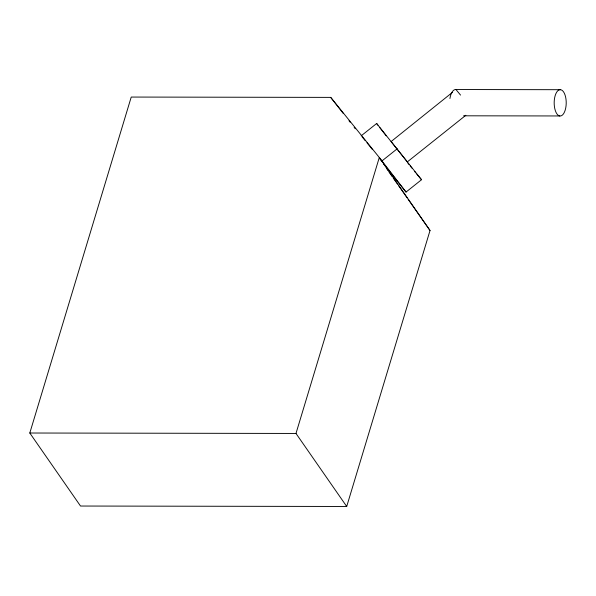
<?xml version="1.0" encoding="UTF-8"?>
<svg xmlns="http://www.w3.org/2000/svg" width="596" height="596" viewBox="0 0 596 596"><rect width="100%" height="100%" fill="white"/><g stroke="black" fill="none" stroke-linecap="round" stroke-linejoin="round"><path stroke-width="0.89" d="M29.8 433.016L131.232 97.059L330.705 97.386L379.302 157.486L430.029 230.503L346.708 506.473L80.52 506.034L29.8 433.016L295.988 433.448L346.708 506.473M295.988 433.448L379.302 157.486L406.032 192.068L421.528 179.724L376.657 123.491L361.161 135.836M452.379 92.41L391.073 141.587M397.219 148.784L381.723 161.129L379.428 158.26M407.292 161.918L465.848 115.266M560.56 89.698A13.149 6.012 -89.9 0 0 554.809 108.74A13.149 6.012 -89.9 0 0 565.217 110.059A13.149 6.012 -89.9 0 0 560.56 89.698L456 89.527A13.149 6.012 -89.9 0 0 449.928 98.526M463.599 115.803L559.83 115.959M421.528 179.724L416.805 174.136M406.032 192.068L383.6 163.952M362.04 136.775L365.348 140.783M391.348 141.841L405.265 159.251M414.645 171.469L415.732 172.818M366.95 142.742L372.5 149.618M460.544 95.092L456.141 89.758M407.865 163.058L409.027 164.503M410.19 165.949L411.933 168.109M386.201 135.814L379.518 127.276M330.705 97.386L343.289 113.456M349.003 120.757L350.15 122.217M354.151 127.328L355.298 128.788M405.66 159.765L407.142 161.695M376.657 123.491L377.901 125.182M388.957 171.939L392.161 176.505M393.226 178.025L397.495 184.112M398.56 185.632L407.09 197.797M408.163 199.325L430.029 230.503M386.923 168.959L387.892 170.419"/></g></svg>
